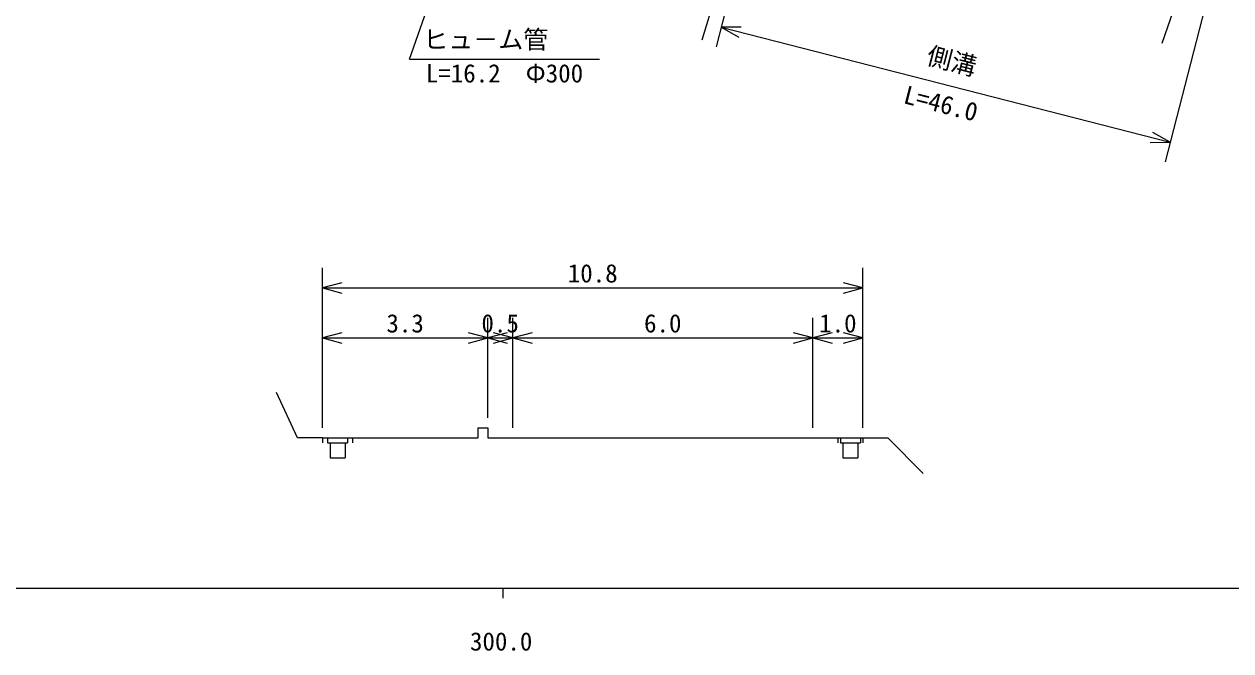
# Model space of a CAD drawing. Units: millimetres, scale not verified, with parts at other scales. Extents: x 40000 to 680000, y 20000 to 380000.
# Drawn here: x 320170 to 440771, y 198715 to 261380 of the extents above; entities that cross this region are included whole.
import ezdxf
from ezdxf.enums import TextEntityAlignment as Align

# ---------------------------------------------------------------- set-up
doc = ezdxf.new("R2010")
doc.units = ezdxf.units.MM
doc.header["$LTSCALE"] = 1000
for name, color, linetype, lineweight in [('M-BGD', 7, 'Continuous', 25), ('M-STR-HTXT', 7, 'Continuous', 13), ('M-TTL-BAND', 7, 'Continuous', 25)]:
    doc.layers.add(name, color=color, linetype=linetype, lineweight=lineweight)
doc.styles.add('@ＭＳ ゴシック', font='')
doc.styles.add('ＭＳ ゴシック', font='')
doc.styles.get('@ＭＳ ゴシック').set_extended_font_data('@MS Gothic')
doc.styles.get('ＭＳ ゴシック').set_extended_font_data('MS Gothic')

msp = doc.modelspace()

# ---------------------------------------------------------------- linework, layer by layer
at = {"layer": 'M-BGD'}
for p, q in [((396944, 289418), (387900, 259771)), ((433895, 259477), (435051, 262744))]:
    msp.add_line(p, q, dxfattribs=at)
at = {"layer": 'M-STR-HTXT'}
for p, q in [((358676, 257879), (372069, 296172)), ((397039, 289155), (389342, 259126)), ((441911, 277655), (434214, 247625)), ((391839, 261085), (389839, 261063)), ((389839, 261063), (434711, 249563)), ((389839, 261063), (391582, 260082)), ((358676, 257879), (377676, 257879)), ((434711, 249563), (432968, 250544)), ((432711, 249541), (434711, 249563)), ((350000, 221000), (350000, 237000)), ((404000, 221000), (404000, 237000)), ((351932, 235518), (350000, 235000)), ((404000, 235000), (402068, 235518)), ((350000, 235000), (404000, 235000)), ((350000, 235000), (351932, 234482)), ((402068, 234482), (404000, 235000)), ((366500, 222000), (366500, 232000)), ((369000, 221000), (369000, 232000)), ((399000, 221000), (399000, 232000)), ((351932, 230518), (350000, 230000)), ((366500, 230000), (364568, 230518)), ((368432, 230518), (366500, 230000)), ((369000, 230000), (367068, 230518)), ((370932, 230518), (369000, 230000)), ((399000, 230000), (397068, 230518)), ((400932, 230518), (399000, 230000)), ((404000, 230000), (402068, 230518)), ((350000, 230000), (366500, 230000)), ((350000, 230000), (351932, 229482)), ((364568, 229482), (366500, 230000)), ((366500, 230000), (369000, 230000)), ((366500, 230000), (368432, 229482)), ((367068, 229482), (369000, 230000)), ((369000, 230000), (399000, 230000)), ((369000, 230000), (370932, 229482)), ((397068, 229482), (399000, 230000)), ((399000, 230000), (404000, 230000)), ((399000, 230000), (400932, 229482)), ((402068, 229482), (404000, 230000)), ((347500, 220000), (345387, 224532)), ((365500, 221000), (365500, 220000)), ((365500, 221000), (366500, 221000)), ((366500, 221000), (366500, 220000)), ((350000, 220000), (347500, 220000)), ((350000, 220000), (365500, 220000)), ((350000, 220000), (350000, 219500)), ((350500, 220000), (350500, 219500)), ((350500, 219500), (352500, 219500)), ((350750, 219500), (350750, 218000)), ((352250, 219500), (352250, 218000)), ((352500, 220000), (352500, 219500)), ((353000, 220000), (353000, 219500)), ((366500, 220000), (369000, 220000)), ((369000, 220000), (399000, 220000)), ((399000, 220000), (404000, 220000)), ((401500, 220000), (401500, 219500)), ((401750, 220000), (401750, 219500)), ((401750, 219500), (403750, 219500)), ((402000, 219500), (402000, 218000)), ((403500, 219500), (403500, 218000)), ((403750, 220000), (403750, 219500)), ((404000, 220000), (406500, 220000)), ((404000, 220000), (404000, 219500)), ((406500, 220000), (410036, 216464)), ((350750, 218000), (352250, 218000)), ((402000, 218000), (403500, 218000))]:
    msp.add_line(p, q, dxfattribs=at)
at = {"layer": 'M-TTL-BAND'}
for p, q in [((40000, 205000), (579000, 205000)), ((368000, 205000), (368000, 204000))]:
    msp.add_line(p, q, dxfattribs=at)

# ---------------------------------------------------------------- texts
at = {"layer": 'M-STR-HTXT', "style": 'ＭＳ ゴシック'}
for s, p in [('ヒュ－ム管', (360051, 258379)), ('10.8', (374500, 235000)), ('3.3', (356375, 230000)), ('0.5', (365875, 230000)), ('6.0', (382125, 230000)), ('1.0', (399625, 230000))]:
    msp.add_text(s, height=1833, dxfattribs=at).set_placement(p, align=Align.BOTTOM_LEFT)
msp.add_text('側溝', height=1833, rotation=345.624, dxfattribs=at).set_placement((412523, 256282), align=Align.BOTTOM_CENTER)
msp.add_text('L=16.2\u3000Φ300', height=1833, dxfattribs=at).set_placement((368176, 257379), align=Align.TOP_CENTER)
at = {"layer": 'M-STR-HTXT', "style": '@ＭＳ ゴシック'}
msp.add_text('L=46.0', height=1833, rotation=345.624, dxfattribs=at).set_placement((412026, 254344), align=Align.TOP_CENTER)
at = {"layer": 'M-TTL-BAND', "style": 'ＭＳ ゴシック'}
msp.add_text('300.0', height=1833, dxfattribs=at).set_placement((367844, 198195), align=Align.BOTTOM_CENTER)

doc.saveas('drawing.dxf')
